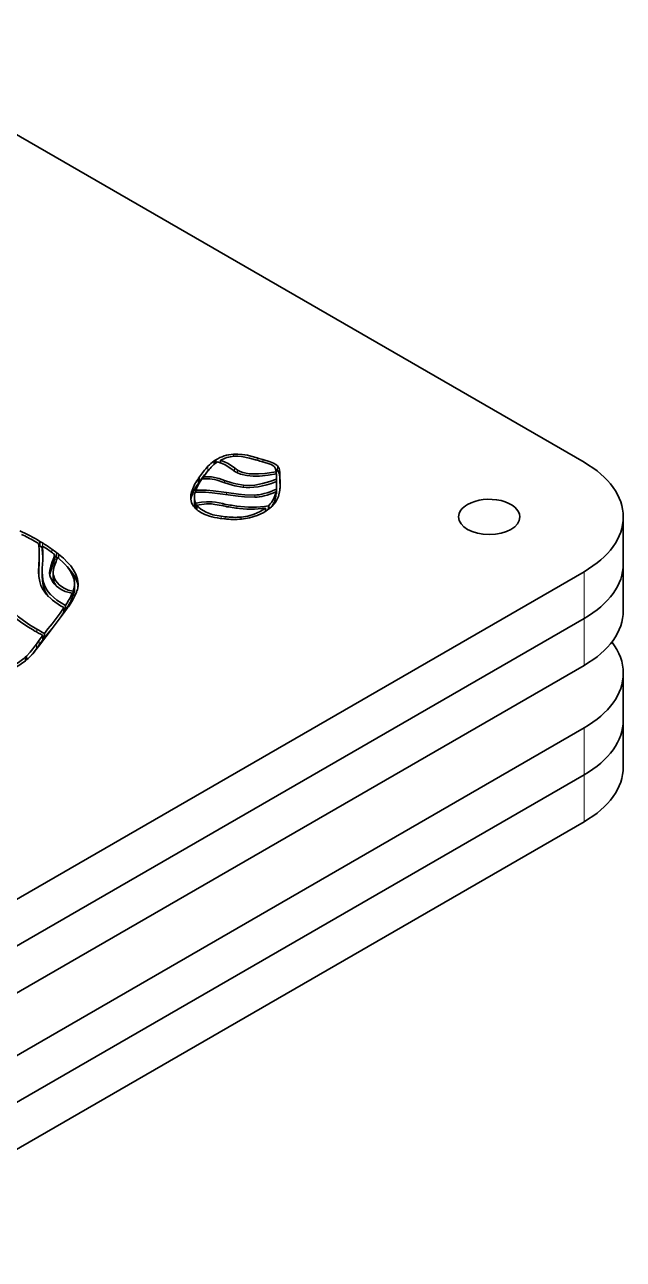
# Model space of a CAD drawing. Extents: x 327 to 941, y 153 to 765.
# Drawn here: x 792.7 to 824, y 621.4 to 685.9 of the extents above; entities that cross this region are included whole.
import ezdxf

# ---------------------------------------------------------------- set-up
doc = ezdxf.new("R2010")
doc.units = 0

msp = doc.modelspace()

# ---------------------------------------------------------------- linework, layer by layer
at = {"color": 7, "lineweight": 35}
for p, q in [((782.344, 685.88), (821.942, 663.018)), ((782.344, 634.441), (821.942, 657.303)), ((782.344, 631.992), (821.942, 654.854)), ((782.344, 631.992), (821.942, 654.854)), ((782.344, 629.542), (821.942, 652.404)), ((782.344, 626.276), (821.942, 649.138)), ((782.344, 623.827), (821.942, 646.689)), ((782.344, 623.827), (821.942, 646.689)), ((782.344, 621.377), (821.942, 644.239))]:
    msp.add_line(p, q, dxfattribs=at)
at = {"color": 7, "lineweight": 35, "ltscale": 0.002282}
msp.add_line((802.704, 663.145), (802.628, 663.095), dxfattribs=at)
at = {"color": 7, "lineweight": 35, "ltscale": 0.004466}
msp.add_line((802.628, 663.095), (802.628, 662.916), dxfattribs=at)
at = {"color": 7, "lineweight": 35, "ltscale": 0.004211}
msp.add_line((802.704, 663.145), (802.704, 662.977), dxfattribs=at)
at = {"color": 7, "lineweight": 35, "ltscale": 0.00307}
msp.add_line((802.953, 663.122), (802.953, 662.999), dxfattribs=at)
at = {"color": 7, "lineweight": 13, "ltscale": 0.002739}
msp.add_line((803.63, 663.441), (803.63, 663.331), dxfattribs=at)
at = {"color": 7, "lineweight": 13, "ltscale": 0.003078}
msp.add_line((804.874, 663.245), (804.874, 663.121), dxfattribs=at)
at = {"color": 7, "lineweight": 13, "ltscale": 0.002979}
msp.add_line((805.166, 663.162), (805.166, 663.043), dxfattribs=at)
at = {"color": 7, "lineweight": 13, "ltscale": 0.006123}
for p, q in [((802.296, 662.809), (802.296, 662.564)), ((805.934, 662.827), (805.934, 662.582)), ((806.056, 662.501), (806.056, 662.256)), ((801.853, 662.255), (801.853, 662.01)), ((806.062, 662.104), (806.062, 661.86)), ((794.385, 658.302), (794.385, 658.057)), ((793.47, 657.76), (793.47, 657.515)), ((794.18, 657.864), (794.18, 657.619)), ((794.24, 657.074), (794.24, 656.829)), ((795.329, 656.64), (795.329, 656.395)), ((793.661, 653.949), (793.661, 653.704))]:
    msp.add_line(p, q, dxfattribs=at)
at = {"color": 7, "lineweight": 35, "ltscale": 0.000266767}
msp.add_line((802.304, 662.571), (802.296, 662.564), dxfattribs=at)
at = {"color": 7, "lineweight": 35, "ltscale": 0.000952679}
msp.add_line((802.77, 663.024), (802.802, 663.044), dxfattribs=at)
at = {"color": 7, "lineweight": 35, "ltscale": 0.001043}
msp.add_line((802.952, 663.029), (802.914, 663.012), dxfattribs=at)
at = {"color": 7, "lineweight": 35, "ltscale": 0.004938}
msp.add_line((803.542, 662.658), (803.704, 662.545), dxfattribs=at)
at = {"color": 7, "lineweight": 35, "ltscale": 0.004943}
msp.add_line((803.849, 662.615), (803.686, 662.727), dxfattribs=at)
at = {"color": 7, "lineweight": 13, "ltscale": 0.004247}
msp.add_line((803.686, 662.727), (803.686, 662.557), dxfattribs=at)
at = {"color": 7, "lineweight": 13, "ltscale": 0.003795}
msp.add_line((803.849, 662.615), (803.849, 662.463), dxfattribs=at)
at = {"color": 7, "lineweight": 35, "ltscale": 0.002838}
msp.add_line((805.863, 662.522), (805.863, 662.408), dxfattribs=at)
at = {"color": 7, "lineweight": 35, "ltscale": 0.001413}
msp.add_line((806.06, 662.444), (806.056, 662.501), dxfattribs=at)
at = {"color": 7, "lineweight": 35, "ltscale": 0.001771}
msp.add_line((801.853, 662.255), (801.812, 662.197), dxfattribs=at)
at = {"color": 7, "lineweight": 35, "ltscale": 0.006125}
for p, q in [((801.812, 662.197), (801.812, 661.952)), ((801.467, 661.552), (801.467, 661.307)), ((805.845, 661.469), (805.845, 661.224)), ((801.658, 660.877), (801.658, 660.632)), ((793.642, 658.648), (793.642, 658.403)), ((793.488, 658.226), (793.488, 657.981)), ((795.33, 656.666), (795.33, 656.421)), ((795.256, 656.285), (795.256, 656.04)), ((794.775, 655.428), (794.775, 655.183)), ((793.76, 654.076), (793.76, 653.831))]:
    msp.add_line(p, q, dxfattribs=at)
at = {"color": 7, "lineweight": 35, "ltscale": 0.001772}
msp.add_line((801.853, 662.01), (801.812, 661.952), dxfattribs=at)
at = {"color": 7, "lineweight": 35, "ltscale": 0.002643}
msp.add_line((802.069, 662.265), (802.069, 662.16), dxfattribs=at)
at = {"color": 7, "lineweight": 13, "ltscale": 0.003169}
msp.add_line((803.167, 662.075), (803.167, 661.948), dxfattribs=at)
at = {"color": 7, "lineweight": 13, "ltscale": 0.00278}
msp.add_line((804.152, 661.824), (804.152, 661.713), dxfattribs=at)
at = {"color": 7, "lineweight": 35, "ltscale": 0.00166}
msp.add_line((805.871, 662.297), (805.87, 662.231), dxfattribs=at)
at = {"color": 7, "lineweight": 35, "ltscale": 0.001607}
msp.add_line((805.87, 662.231), (805.871, 662.167), dxfattribs=at)
at = {"color": 7, "lineweight": 35, "ltscale": 0.00152}
msp.add_line((805.871, 662.41), (805.871, 662.349), dxfattribs=at)
at = {"color": 7, "lineweight": 35, "ltscale": 0.001293}
msp.add_line((805.871, 662.349), (805.871, 662.297), dxfattribs=at)
at = {"color": 7, "lineweight": 35, "ltscale": 0.004843}
msp.add_line((805.871, 662.349), (805.871, 662.155), dxfattribs=at)
at = {"color": 7, "lineweight": 13, "ltscale": 0.003267}
msp.add_line((805.871, 662.297), (805.871, 662.167), dxfattribs=at)
at = {"color": 7, "lineweight": 35, "ltscale": 0.000867907}
msp.add_line((805.871, 662.167), (805.873, 662.132), dxfattribs=at)
at = {"color": 7, "lineweight": 35, "ltscale": 0.003159}
msp.add_line((805.873, 662.132), (805.873, 662.006), dxfattribs=at)
at = {"color": 7, "lineweight": 35, "ltscale": 0.004017}
msp.add_line((805.877, 662.007), (805.881, 661.847), dxfattribs=at)
at = {"color": 7, "lineweight": 35, "ltscale": 0.006123}
for p, q in [((805.881, 661.847), (805.881, 661.602)), ((806.058, 662.228), (806.058, 661.983)), ((801.441, 661.47), (801.441, 661.225)), ((801.588, 661.192), (801.588, 660.947)), ((805.87, 661.612), (805.87, 661.367)), ((805.872, 661.632), (805.872, 661.387)), ((801.724, 660.776), (801.724, 660.531)), ((793.524, 658.886), (793.524, 658.641)), ((794.292, 658.192), (794.292, 657.947)), ((793.641, 657.315), (793.641, 657.07)), ((794.215, 657.254), (794.215, 657.009)), ((795.212, 656.179), (795.212, 655.934)), ((795.295, 656.446), (795.295, 656.202)), ((795.304, 656.446), (795.304, 656.201)), ((794.852, 655.54), (794.852, 655.295)), ((793.679, 653.971), (793.679, 653.726))]:
    msp.add_line(p, q, dxfattribs=at)
at = {"color": 7, "lineweight": 35, "ltscale": 0.000894423}
msp.add_line((806.058, 662.22), (806.056, 662.256), dxfattribs=at)
at = {"color": 7, "lineweight": 35, "ltscale": 0.001714}
msp.add_line((806.058, 662.228), (806.059, 662.296), dxfattribs=at)
at = {"color": 7, "lineweight": 35, "ltscale": 0.001468}
for p, q in [((806.059, 662.169), (806.058, 662.228)), ((806.059, 661.924), (806.058, 661.983))]:
    msp.add_line(p, q, dxfattribs=at)
at = {"color": 7, "lineweight": 35, "ltscale": 0.002123}
msp.add_line((806.059, 662.296), (806.06, 662.381), dxfattribs=at)
at = {"color": 7, "lineweight": 35, "ltscale": 0.001613}
for p, q in [((806.062, 662.104), (806.059, 662.169)), ((806.062, 661.86), (806.059, 661.924))]:
    msp.add_line(p, q, dxfattribs=at)
at = {"color": 7, "lineweight": 35, "ltscale": 0.001578}
msp.add_line((806.06, 662.381), (806.06, 662.444), dxfattribs=at)
at = {"color": 7, "lineweight": 35, "ltscale": 0.003275}
msp.add_line((806.06, 662.444), (806.06, 662.313), dxfattribs=at)
at = {"color": 7, "lineweight": 35, "ltscale": 0.002893}
msp.add_line((806.067, 661.744), (806.062, 661.86), dxfattribs=at)
at = {"color": 7, "lineweight": 35, "ltscale": 0.002137}
msp.add_line((801.467, 661.552), (801.441, 661.47), dxfattribs=at)
at = {"color": 7, "lineweight": 35, "ltscale": 0.002135}
msp.add_line((801.467, 661.307), (801.441, 661.225), dxfattribs=at)
at = {"color": 7, "lineweight": 35, "ltscale": 0.000125984}
msp.add_line((801.627, 661.451), (801.628, 661.456), dxfattribs=at)
at = {"color": 7, "lineweight": 35, "ltscale": 0.002689}
msp.add_line((801.668, 661.565), (801.668, 661.458), dxfattribs=at)
at = {"color": 7, "lineweight": 13, "ltscale": 0.002805}
msp.add_line((803.262, 661.439), (803.262, 661.327), dxfattribs=at)
at = {"color": 7, "lineweight": 13, "ltscale": 0.002716}
msp.add_line((804.744, 661.304), (804.744, 661.195), dxfattribs=at)
at = {"color": 7, "lineweight": 35, "ltscale": 0.000671014}
msp.add_line((805.87, 661.367), (805.845, 661.357), dxfattribs=at)
at = {"color": 7, "lineweight": 35, "ltscale": 0.000498944}
for p, q in [((805.872, 661.632), (805.87, 661.612)), ((805.872, 661.387), (805.87, 661.367))]:
    msp.add_line(p, q, dxfattribs=at)
at = {"color": 7, "lineweight": 35, "ltscale": 0.001696}
msp.add_line((806.052, 661.558), (806.06, 661.626), dxfattribs=at)
at = {"color": 7, "lineweight": 35, "ltscale": 0.001475}
msp.add_line((801.482, 660.833), (801.511, 660.782), dxfattribs=at)
at = {"color": 7, "lineweight": 35, "ltscale": 0.001688}
msp.add_line((801.724, 660.645), (801.658, 660.632), dxfattribs=at)
at = {"color": 7, "lineweight": 13, "ltscale": 0.002885}
msp.add_line((803.076, 660.857), (803.076, 660.741), dxfattribs=at)
at = {"color": 7, "lineweight": 13, "ltscale": 0.002783}
msp.add_line((803.799, 660.728), (803.799, 660.617), dxfattribs=at)
at = {"color": 7, "lineweight": 35, "ltscale": 0.004402}
msp.add_line((805.299, 660.622), (805.299, 660.446), dxfattribs=at)
at = {"color": 7, "lineweight": 35, "ltscale": 0.000816328}
msp.add_line((805.48, 660.766), (805.455, 660.745), dxfattribs=at)
at = {"color": 7, "lineweight": 35, "ltscale": 0.004776}
msp.add_line((805.455, 660.745), (805.455, 660.554), dxfattribs=at)
at = {"color": 7, "lineweight": 35, "ltscale": 0.004842}
msp.add_line((805.48, 660.766), (805.48, 660.573), dxfattribs=at)
at = {"color": 7, "lineweight": 35, "ltscale": 0.002777}
msp.add_line((805.532, 660.615), (805.616, 660.688), dxfattribs=at)
at = {"color": 7, "lineweight": 35, "ltscale": 0.000861068}
msp.add_line((805.616, 660.688), (805.641, 660.711), dxfattribs=at)
at = {"color": 7, "lineweight": 35, "ltscale": 0.0054}
msp.add_line((802.944, 660.089), (803.158, 660.063), dxfattribs=at)
at = {"color": 7, "lineweight": 35, "ltscale": 0.005176}
msp.add_line((803.192, 660.17), (802.986, 660.195), dxfattribs=at)
at = {"color": 7, "lineweight": 13, "ltscale": 0.002788}
msp.add_line((802.986, 660.195), (802.986, 660.084), dxfattribs=at)
at = {"color": 7, "lineweight": 13, "ltscale": 0.002759}
msp.add_line((803.192, 660.17), (803.192, 660.06), dxfattribs=at)
at = {"color": 7, "lineweight": 13, "ltscale": 0.002747}
msp.add_line((804.025, 660.155), (804.025, 660.045), dxfattribs=at)
at = {"color": 7, "lineweight": 35, "ltscale": 0.001491}
msp.add_line((805.359, 660.485), (805.3, 660.477), dxfattribs=at)
at = {"color": 7, "lineweight": 35, "ltscale": 0.061238}
for p, q in [((823.993, 657.711), (823.993, 660.161)), ((823.993, 655.262), (823.993, 657.711)), ((823.993, 649.546), (823.993, 647.097))]:
    msp.add_line(p, q, dxfattribs=at)
at = {"color": 7, "lineweight": 35, "ltscale": 0.004414}
msp.add_line((793.236, 658.901), (793.388, 658.811), dxfattribs=at)
at = {"color": 7, "lineweight": 35, "ltscale": 0.00156}
msp.add_line((793.388, 658.811), (793.441, 658.778), dxfattribs=at)
at = {"color": 7, "lineweight": 35, "ltscale": 0.001941}
msp.add_line((793.524, 658.641), (793.458, 658.68), dxfattribs=at)
at = {"color": 7, "lineweight": 35, "ltscale": 0.003822}
msp.add_line((793.655, 658.805), (793.524, 658.886), dxfattribs=at)
at = {"color": 7, "lineweight": 35, "ltscale": 0.003454}
msp.add_line((793.642, 658.568), (793.524, 658.641), dxfattribs=at)
at = {"color": 7, "lineweight": 13, "ltscale": 0.004124}
msp.add_line((793.655, 658.805), (793.655, 658.64), dxfattribs=at)
at = {"color": 7, "lineweight": 13, "ltscale": 0.004372}
msp.add_line((794.15, 658.476), (794.15, 658.302), dxfattribs=at)
at = {"color": 7, "lineweight": 35, "ltscale": 0.001838}
msp.add_line((794.235, 658.237), (794.292, 658.192), dxfattribs=at)
at = {"color": 7, "lineweight": 35, "ltscale": 0.002907}
msp.add_line((794.385, 658.057), (794.293, 658.128), dxfattribs=at)
at = {"color": 7, "lineweight": 35, "ltscale": 0.003147}
msp.add_line((794.485, 658.225), (794.385, 658.302), dxfattribs=at)
at = {"color": 7, "lineweight": 35, "ltscale": 0.001335}
msp.add_line((794.427, 658.024), (794.385, 658.057), dxfattribs=at)
at = {"color": 7, "lineweight": 35, "ltscale": 0.004968}
msp.add_line((794.485, 658.225), (794.485, 658.026), dxfattribs=at)
at = {"color": 7, "lineweight": 13, "ltscale": 0.061238}
for p, q in [((821.942, 657.303), (821.942, 654.854)), ((821.942, 646.689), (821.942, 649.138))]:
    msp.add_line(p, q, dxfattribs=at)
at = {"color": 7, "lineweight": 35, "ltscale": 0.000656192}
msp.add_line((795.33, 656.666), (795.329, 656.64), dxfattribs=at)
at = {"color": 7, "lineweight": 35, "ltscale": 0.00076454}
msp.add_line((795.517, 656.638), (795.517, 656.669), dxfattribs=at)
at = {"color": 7, "lineweight": 35, "ltscale": 0.001114}
msp.add_line((795.256, 656.04), (795.212, 656.047), dxfattribs=at)
at = {"color": 7, "lineweight": 35, "ltscale": 0.004155}
msp.add_line((795.295, 656.446), (795.256, 656.285), dxfattribs=at)
at = {"color": 7, "lineweight": 35, "ltscale": 0.004157}
msp.add_line((795.295, 656.202), (795.256, 656.04), dxfattribs=at)
at = {"color": 7, "lineweight": 35, "ltscale": 0.000238628}
for p, q in [((795.304, 656.446), (795.295, 656.446)), ((795.304, 656.201), (795.295, 656.202))]:
    msp.add_line(p, q, dxfattribs=at)
at = {"color": 7, "lineweight": 35, "ltscale": 0.000654666}
msp.add_line((795.33, 656.421), (795.329, 656.395), dxfattribs=at)
at = {"color": 7, "lineweight": 35, "ltscale": 0.002271}
msp.add_line((795.434, 656.237), (795.456, 656.325), dxfattribs=at)
at = {"color": 7, "lineweight": 35, "ltscale": 0.000215495}
msp.add_line((795.456, 656.325), (795.465, 656.325), dxfattribs=at)
at = {"color": 7, "lineweight": 35, "ltscale": 0.001353}
msp.add_line((795.465, 656.325), (795.478, 656.377), dxfattribs=at)
at = {"color": 7, "lineweight": 35, "ltscale": 0.004889}
msp.add_line((794.603, 655.522), (794.775, 655.428), dxfattribs=at)
at = {"color": 7, "lineweight": 35, "ltscale": 0.001875}
msp.add_line((794.964, 655.407), (795.007, 655.469), dxfattribs=at)
at = {"color": 7, "lineweight": 35, "ltscale": 0.002185}
msp.add_line((794.852, 655.295), (794.775, 655.337), dxfattribs=at)
at = {"color": 7, "lineweight": 13, "ltscale": 0.061237}
for p, q in [((821.942, 654.854), (821.942, 652.404)), ((821.942, 646.689), (821.942, 644.239))]:
    msp.add_line(p, q, dxfattribs=at)
at = {"color": 7, "lineweight": 13, "ltscale": 0.003812}
msp.add_line((793.362, 654.294), (793.362, 654.142), dxfattribs=at)
at = {"color": 7, "lineweight": 35, "ltscale": 0.007421}
msp.add_line((793.941, 654.311), (793.76, 654.076), dxfattribs=at)
at = {"color": 7, "lineweight": 35, "ltscale": 0.007422}
msp.add_line((793.941, 654.066), (793.76, 653.831), dxfattribs=at)
at = {"color": 7, "lineweight": 35, "ltscale": 0.011459}
msp.add_line((793.833, 653.904), (794.113, 654.267), dxfattribs=at)
at = {"color": 7, "lineweight": 35, "ltscale": 0.006309}
for p, q in [((793.489, 653.722), (793.339, 653.52)), ((793.489, 653.477), (793.339, 653.275))]:
    msp.add_line(p, q, dxfattribs=at)
at = {"color": 7, "lineweight": 13, "ltscale": 0.006125}
for p, q in [((793.339, 653.52), (793.339, 653.275)), ((793.489, 653.722), (793.489, 653.477))]:
    msp.add_line(p, q, dxfattribs=at)
at = {"color": 7, "lineweight": 35, "ltscale": 0.007108}
msp.add_line((793.661, 653.949), (793.489, 653.722), dxfattribs=at)
at = {"color": 7, "lineweight": 35, "ltscale": 0.007109}
msp.add_line((793.661, 653.704), (793.489, 653.477), dxfattribs=at)
at = {"color": 7, "lineweight": 35, "ltscale": 0.006287}
msp.add_line((793.512, 653.477), (793.662, 653.679), dxfattribs=at)
at = {"color": 7, "lineweight": 35, "ltscale": 0.000702876}
for p, q in [((793.679, 653.971), (793.661, 653.949)), ((793.679, 653.726), (793.661, 653.704))]:
    msp.add_line(p, q, dxfattribs=at)
at = {"color": 7, "lineweight": 35, "ltscale": 0.007068}
msp.add_line((793.662, 653.679), (793.833, 653.904), dxfattribs=at)
at = {"color": 7, "lineweight": 35, "ltscale": 0.002304}
msp.add_line((793.76, 653.831), (793.679, 653.874), dxfattribs=at)
at = {"color": 7, "lineweight": 35, "ltscale": 0.002305}
msp.add_line((792.824, 652.889), (792.754, 652.828), dxfattribs=at)
at = {"color": 7, "lineweight": 13, "ltscale": 0.004712}
msp.add_line((792.754, 652.828), (792.754, 652.639), dxfattribs=at)
at = {"color": 7, "lineweight": 35, "ltscale": 0.004855}
msp.add_line((792.824, 652.889), (792.824, 652.694), dxfattribs=at)
at = {"color": 7, "lineweight": 35, "ltscale": 0.002422}
msp.add_line((792.911, 652.767), (792.984, 652.832), dxfattribs=at)
at = {"color": 7, "lineweight": 35, "ltscale": 0.061237}
msp.add_line((823.993, 649.546), (823.993, 651.996), dxfattribs=at)
at = {"color": 7, "lineweight": 35}
for points in [[(803.686, 662.727), (803.35, 662.949), (803.199, 663.029), (802.953, 663.122)], [(804.874, 663.245), (804.541, 663.343), (804.363, 663.385), (804.081, 663.431), (803.859, 663.446), (803.63, 663.441)], [(803.654, 663.333), (803.857, 663.337), (804.056, 663.323), (804.475, 663.241), (804.782, 663.15)], [(805.934, 662.827), (805.843, 662.908), (805.729, 662.976), (805.552, 663.05), (805.166, 663.162)], [(802.802, 663.044), (803.046, 662.962), (803.194, 662.886), (803.542, 662.658)], [(803.704, 662.545), (803.841, 662.467), (803.992, 662.405), (804.331, 662.326), (804.652, 662.298), (804.989, 662.301), (805.438, 662.341), (805.871, 662.41)], [(805.863, 662.522), (805.268, 662.433), (804.937, 662.409), (804.688, 662.407), (804.448, 662.423), (804.119, 662.488), (803.975, 662.543), (803.849, 662.615)], [(805.088, 663.063), (805.441, 662.962), (805.595, 662.899), (805.691, 662.843), (805.767, 662.777)], [(805.767, 662.777), (805.831, 662.668), (805.863, 662.522)], [(806.056, 662.501), (806.018, 662.687), (805.934, 662.827)], [(806.056, 662.256), (806.018, 662.442), (805.934, 662.582)], [(801.986, 662.154), (802.402, 662.152), (802.634, 662.115), (802.78, 662.077), (803.07, 661.982)], [(803.167, 662.075), (802.877, 662.17), (802.489, 662.25), (802.069, 662.265)], [(803.07, 661.982), (803.461, 661.854), (803.693, 661.794), (804.109, 661.719)], [(804.152, 661.824), (803.76, 661.896), (803.541, 661.953), (803.167, 662.075)], [(805.873, 662.132), (805.529, 662.009), (805.147, 661.902), (804.746, 661.829), (804.445, 661.808), (804.152, 661.824)], [(801.628, 661.456), (802.168, 661.453), (802.517, 661.425), (803.216, 661.334)], [(803.262, 661.439), (802.575, 661.529), (802.219, 661.558), (801.668, 661.565)], [(803.216, 661.334), (803.872, 661.245), (804.213, 661.213), (804.747, 661.195)], [(804.744, 661.304), (804.232, 661.322), (803.901, 661.353), (803.262, 661.439)], [(805.641, 660.711), (805.842, 660.956), (805.979, 661.238), (806.052, 661.558)], [(803.076, 660.857), (802.698, 660.927), (802.513, 660.947), (802.215, 660.952), (801.958, 660.928), (801.658, 660.877)], [(801.724, 660.776), (802.22, 660.844), (802.486, 660.84), (802.654, 660.821), (803.013, 660.754)], [(802.986, 660.195), (802.553, 660.281), (802.196, 660.408), (801.919, 660.574), (801.811, 660.67), (801.724, 660.776)], [(805.299, 660.622), (805.025, 660.446), (804.717, 660.307), (804.382, 660.209), (804.025, 660.155)], [(804.053, 660.047), (804.473, 660.112), (804.866, 660.231), (805.222, 660.399), (805.532, 660.615)], [(794.44, 658.064), (794.828, 657.698), (794.981, 657.519), (795.106, 657.344), (795.23, 657.114), (795.305, 656.888), (795.33, 656.666)], [(795.517, 656.669), (795.489, 656.916), (795.404, 657.168), (795.261, 657.423), (795.127, 657.605), (794.965, 657.79), (794.744, 658.005), (794.485, 658.225)], [(793.453, 657.317), (793.465, 657.047), (793.509, 656.781), (793.568, 656.589), (793.656, 656.4), (793.864, 656.103), (794.174, 655.81), (794.603, 655.522)], [(794.852, 655.54), (794.4, 655.822), (794.223, 655.964), (794.074, 656.107), (793.953, 656.252), (793.855, 656.398), (793.76, 656.593), (793.697, 656.79), (793.653, 657.049), (793.641, 657.315)], [(794.18, 657.864), (794.084, 657.589), (794.049, 657.455), (794.027, 657.254)], [(794.18, 657.619), (794.07, 657.295), (794.036, 657.136)], [(794.215, 657.254), (794.237, 657.445), (794.271, 657.575), (794.365, 657.84)], [(795.51, 656.546), (795.479, 656.713), (795.422, 656.881), (795.339, 657.051), (795.23, 657.224), (794.935, 657.576)], [(793.954, 656.006), (793.842, 656.177), (793.759, 656.35), (793.687, 656.585), (793.651, 656.825), (793.641, 657.07)], [(794.054, 657.056), (794.103, 656.922), (794.17, 656.797), (794.266, 656.667), (794.38, 656.551), (794.627, 656.372)], [(795.256, 656.285), (795.003, 656.345), (794.755, 656.458), (794.532, 656.62), (794.354, 656.826), (794.288, 656.945), (794.24, 657.074)], [(791.438, 656.169), (791.468, 655.918), (791.566, 655.656), (791.741, 655.38), (792.005, 655.089), (792.231, 654.889), (792.502, 654.681), (792.834, 654.456), (793.222, 654.221)], [(793.362, 654.294), (792.981, 654.526), (792.655, 654.747), (792.398, 654.945), (792.184, 655.134), (791.928, 655.416), (791.758, 655.682), (791.664, 655.936), (791.635, 656.178)], [(795.007, 655.469), (795.216, 655.793), (795.314, 655.967), (795.434, 656.237)], [(794.113, 654.267), (794.69, 655.022), (794.964, 655.407)], [(793.339, 653.52), (793.008, 653.089), (792.824, 652.889)], [(792.984, 652.832), (793.174, 653.039), (793.512, 653.477)]]:
    msp.add_lwpolyline(points, dxfattribs=at)
for centre, radius, start, end in [((803.671, 661.551), 1.863, 124.04339, 137.54058), ((803.774, 661.388), 2.058, 93.99801, 121.33317), ((803.806, 661.568), 1.772, 94.93769, 118.7728), ((806.279, 667.893), 4.974, 252.47778, 256.146), ((806.475, 668.391), 5.39, 252.72217, 255.94892), ((806.798, 658.746), 6.063, 137.9346, 144.6451), ((806.798, 658.501), 6.063, 137.9346, 144.6451), ((806.847, 658.841), 5.879, 138.2149, 144.37263), ((803.711, 661.628), 1.683, 123.98028, 137.82157), ((805.517, 662.202), 0.564, 42.34313, 56.47049), ((804.294, 660.447), 3.036, 144.82275, 158.66046), ((804.294, 660.202), 3.036, 144.82275, 158.66046), ((804.401, 660.465), 2.947, 145.03265, 158.07398), ((803.554, 661.838), 2.327, 354.92358, 0.21349), ((803.473, 661.852), 2.597, 354.99236, 0.20273), ((801.718, 661.845), 4.351, 0.21367, 3.4128), ((802.405, 661.179), 1.007, 163.21426, 179.46505), ((802.179, 661.184), 0.781, 179.67828, 206.66231), ((802.491, 660.915), 1.094, 163.59347, 171.993), ((802.523, 661.183), 0.936, 163.33105, 179.469), ((802.306, 661.187), 0.719, 179.63436, 205.59292), ((804.579, 661.678), 1.282, 314.65773, 350.64236), ((804.535, 661.45), 1.328, 325.83287, 350.23135), ((803.554, 661.593), 2.327, 354.92358, 0.21349), ((802.306, 660.942), 0.719, 179.63436, 205.59292), ((805.212, 670.978), 10.457, 257.86367, 261.98882), ((805.262, 671.035), 10.41, 257.87815, 261.9173), ((804.525, 666.457), 5.885, 262.47875, 277.56215), ((804.574, 666.237), 5.562, 261.98883, 279.11554), ((803.696, 664.776), 4.743, 263.48615, 274.31862), ((803.695, 664.535), 4.393, 263.42786, 274.31394), ((788.432, 650.413), 9.885, 58.99152, 65.90113), ((788.701, 650.822), 9.265, 60.69429, 65.43663), ((790.57, 658.257), 2.919, 359.39946, 10.28973), ((789.846, 658.173), 3.825, 359.68924, 7.13124), ((788.6, 650.648), 9.457, 55.14775, 57.77981), ((788.63, 650.701), 9.535, 54.62964, 58.20258), ((786.028, 658.292), 7.461, 355.91414, 359.49726), ((786.028, 658.047), 7.461, 355.91414, 359.49726), ((790.035, 657.944), 3.636, 1.38901, 7.25523), ((786.894, 658.18), 6.778, 356.41168, 359.76559), ((789.432, 651.989), 7.881, 52.44941, 54.53671), ((790.052, 652.691), 7.09, 52.32604, 54.69369), ((790.122, 659.437), 4.353, 338.81692, 343.38492), ((790.122, 659.192), 4.353, 338.81692, 343.38492), ((789.057, 659.752), 5.641, 340.18926, 342.58398), ((800.795, 657.239), 7.343, 175.93152, 179.39514), ((803.87, 656.838), 10.421, 176.27438, 178.01839), ((800.877, 657.239), 7.237, 175.90408, 179.39973), ((794.748, 657.251), 0.721, 179.7393, 195.69282), ((794.868, 657.25), 0.653, 179.67493, 195.67364), ((794.868, 657.005), 0.653, 179.67493, 195.67364), ((795.111, 657.081), 0.907, 196.1753, 214.8319), ((795.408, 657.766), 1.598, 240.73165, 262.93928), ((791.793, 657.694), 3.741, 324.84045, 336.10372), ((794.244, 656.681), 1.086, 347.48933, 357.81795), ((794.244, 656.436), 1.086, 347.48933, 357.81795), ((794.351, 656.679), 1.167, 344.98532, 357.96437), ((774.689, 669.575), 24.569, 321.59037, 324.84171), ((791.793, 657.449), 3.741, 324.84045, 336.10372), ((774.689, 669.331), 24.569, 321.59037, 324.84171), ((800.008, 666.085), 13.668, 240.23034, 242.4131), ((799.947, 665.857), 13.306, 240.33712, 242.29133), ((789.54, 656.64), 4.987, 301.84091, 310.14358), ((785.666, 658.794), 9.452, 321.67982, 324.27367), ((789.516, 656.809), 5.279, 301.89994, 310.03213)]:
    msp.add_arc(centre, radius, start, end, dxfattribs=at)
for centre, major_axis, ratio, start_param, end_param in [((816.993, 660.161), (7, 0), 0.57735, 6.283185, 7.068583), ((815.103, 677.586), (-11.744, -15.574), 0.267388, 0.149327, 0.396342), ((807.169, 663.576), (2.846, 2.119), 0.288189, 3.516358, 4.038139), ((816.636, 674.928), (-12.451, -13.554), 0.177759, 0.164454, 0.362076), ((806.456, 662.631), (5.017, 1.692), 0.388583, 3.225153, 3.471264), ((816.993, 660.161), (1.6, 0), 0.57735, 2.356194, 3.141593), ((816.993, 660.161), (1.6, 0), 0.57735, 0, 2.356194), ((806.858, 662.713), (5.414, 1.78), 0.368489, 3.459902, 3.791238), ((816.993, 660.161), (1.6, 0), 0.57735, 3.141593, 6.283185), ((816.993, 660.161), (7, 0), 0.57735, 5.497787, 6.283185), ((816.993, 657.711), (7, 0), 0.57735, 5.497787, 6.283185), ((816.993, 657.711), (7, 0), 0.57735, 5.497787, 6.283185), ((816.993, 655.262), (7, 0), 0.57735, 5.497787, 6.283185), ((816.993, 651.996), (7, 0), 0.57735, 6.283185, 6.699139), ((816.993, 651.996), (7, 0), 0.57735, 5.497787, 6.283185), ((816.993, 649.546), (7, 0), 0.57735, 5.497787, 6.283185), ((816.993, 649.546), (-7, 0), 0.57735, 2.356194, 3.141593), ((816.993, 647.097), (-7, 0), 0.57735, 2.356194, 3.141593)]:
    msp.add_ellipse(centre, major_axis=major_axis, ratio=ratio, start_param=start_param, end_param=end_param, dxfattribs=at)

doc.saveas('drawing.dxf')
